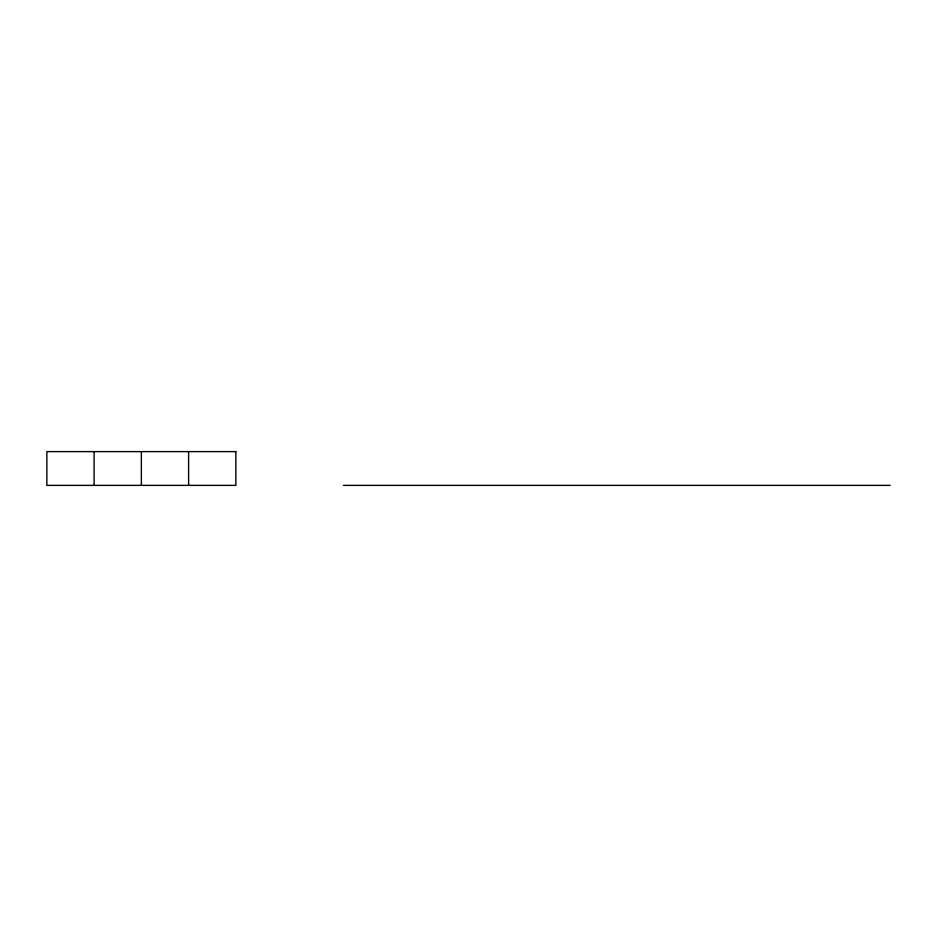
<?xml version="1.0" encoding="UTF-8"?>
<svg xmlns="http://www.w3.org/2000/svg" width="937" height="937" viewBox="0 0 937 937"><rect width="100%" height="100%" fill="white"/><g stroke="black" fill="none" stroke-linecap="round" stroke-linejoin="round"><path stroke-width="1.41" d="M343.375 485.378L890.15 485.378M188.606 451.622L188.606 485.378M141.358 451.622L141.358 485.378M94.098 451.622L94.098 485.378M235.855 451.622L46.85 451.622L46.85 485.378L235.855 485.378L235.855 451.622"/></g></svg>
